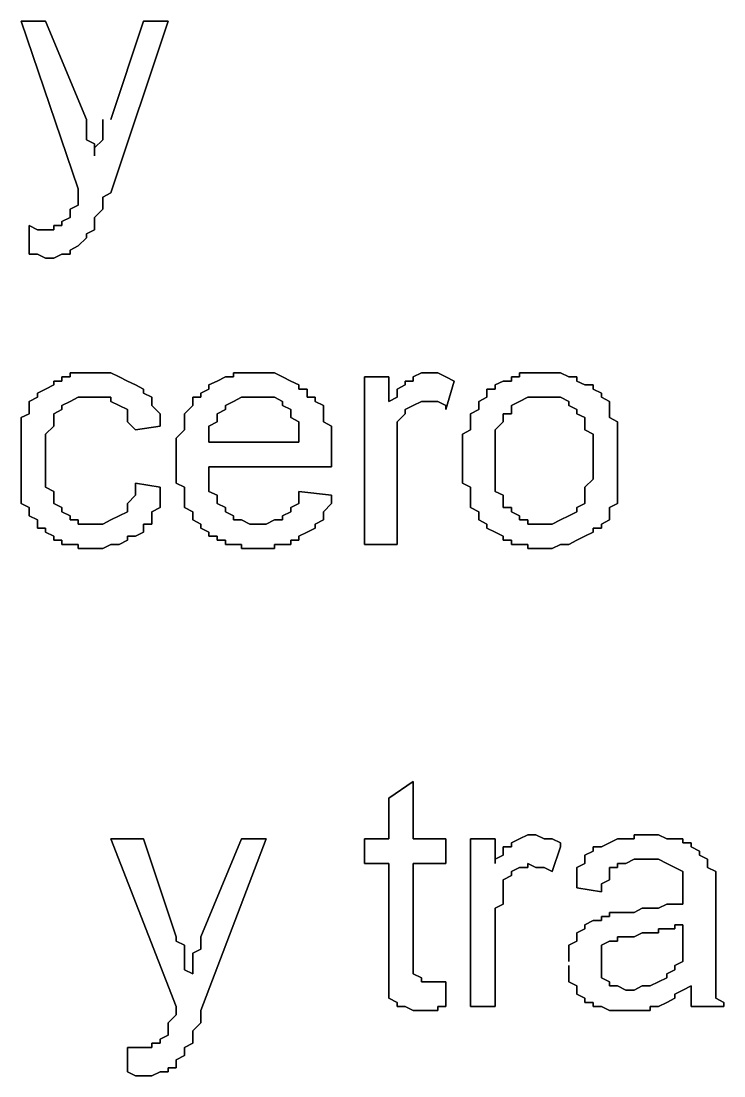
# Model space of a CAD drawing. Header units: metres. Extents: x 2.9 to 42.8, y 1.7 to 28.7.
# Drawn here: x 41.2997 to 41.6031, y 23.2322 to 23.6873 of the extents above; entities that cross this region are included whole.
import ezdxf

# ---------------------------------------------------------------- set-up
doc = ezdxf.new("R2010")
doc.units = ezdxf.units.M
doc.layers.add('GRIS', color=8, linetype='Continuous')

msp = doc.modelspace()

# ---------------------------------------------------------------- linework, layer by layer
at = {"layer": 'GRIS', "lineweight": -3}
for points in [[(41.3103, 23.6873), (41.2997, 23.6873), (41.3103, 23.6873)], [(41.2997, 23.6873), (41.3244, 23.6149), (41.2997, 23.6873)], [(41.3279, 23.6449), (41.3103, 23.6873), (41.3279, 23.6449)], [(41.3385, 23.6132), (41.3632, 23.6873), (41.3385, 23.6132)], [(41.3526, 23.6873), (41.3385, 23.6449), (41.3526, 23.6873)], [(41.3632, 23.6873), (41.3526, 23.6873), (41.3632, 23.6873)], [(41.3279, 23.6432), (41.3279, 23.6449), (41.3279, 23.6432)], [(41.3279, 23.6414), (41.3279, 23.6432), (41.3279, 23.6414)], [(41.335, 23.6449), (41.335, 23.6432), (41.335, 23.6449)], [(41.335, 23.6432), (41.335, 23.6396), (41.335, 23.6432)], [(41.3279, 23.6379), (41.3279, 23.6414), (41.3279, 23.6379)], [(41.3279, 23.6361), (41.3279, 23.6379), (41.3279, 23.6361)], [(41.335, 23.6396), (41.335, 23.6379), (41.335, 23.6396)], [(41.335, 23.6379), (41.335, 23.6361), (41.335, 23.6379)], [(41.3314, 23.6343), (41.3279, 23.6361), (41.3314, 23.6343)], [(41.335, 23.6361), (41.3314, 23.6326), (41.335, 23.6361)], [(41.3314, 23.6308), (41.3314, 23.6343), (41.3314, 23.6308)], [(41.3314, 23.6326), (41.3314, 23.6308), (41.3314, 23.6326)], [(41.3314, 23.6308), (41.3314, 23.6291), (41.3314, 23.6308)], [(41.3314, 23.6291), (41.3314, 23.6308), (41.3314, 23.6291)], [(41.3244, 23.6149), (41.3244, 23.6132), (41.3244, 23.6149)], [(41.3244, 23.6132), (41.3244, 23.6114), (41.3244, 23.6132)], [(41.3244, 23.6114), (41.3244, 23.6079), (41.3244, 23.6114)], [(41.335, 23.6114), (41.3385, 23.6132), (41.335, 23.6114)], [(41.335, 23.6079), (41.335, 23.6114), (41.335, 23.6079)], [(41.3244, 23.6079), (41.3209, 23.6061), (41.3244, 23.6079)], [(41.3209, 23.6061), (41.3209, 23.6044), (41.3209, 23.6061)], [(41.3314, 23.6026), (41.335, 23.6061), (41.3314, 23.6026)], [(41.335, 23.6061), (41.335, 23.6079), (41.335, 23.6061)], [(41.3209, 23.6026), (41.3173, 23.6008), (41.3209, 23.6026)], [(41.3209, 23.6044), (41.3209, 23.6026), (41.3209, 23.6044)], [(41.3314, 23.6008), (41.3314, 23.6026), (41.3314, 23.6008)], [(41.3068, 23.5973), (41.3032, 23.5991), (41.3068, 23.5973)], [(41.3032, 23.5991), (41.3032, 23.5867), (41.3032, 23.5991)], [(41.3103, 23.5973), (41.3068, 23.5973), (41.3103, 23.5973)], [(41.3138, 23.5973), (41.3103, 23.5973), (41.3138, 23.5973)], [(41.3173, 23.5991), (41.3138, 23.5991), (41.3173, 23.5991)], [(41.3138, 23.5991), (41.3138, 23.5973), (41.3138, 23.5991)], [(41.3173, 23.6008), (41.3173, 23.5991), (41.3173, 23.6008)], [(41.3279, 23.5955), (41.3314, 23.5973), (41.3279, 23.5955)], [(41.3314, 23.5991), (41.3314, 23.6008), (41.3314, 23.5991)], [(41.3314, 23.5973), (41.3314, 23.5991), (41.3314, 23.5973)], [(41.3244, 23.5903), (41.3279, 23.5938), (41.3244, 23.5903)], [(41.3279, 23.5938), (41.3279, 23.5955), (41.3279, 23.5938)], [(41.3209, 23.5885), (41.3244, 23.5903), (41.3209, 23.5885)], [(41.3209, 23.5867), (41.3209, 23.5885), (41.3209, 23.5867)], [(41.3032, 23.5867), (41.3068, 23.5867), (41.3032, 23.5867)], [(41.3068, 23.5867), (41.3103, 23.585), (41.3068, 23.5867)], [(41.3103, 23.585), (41.3138, 23.585), (41.3103, 23.585)], [(41.3138, 23.585), (41.3173, 23.5867), (41.3138, 23.585)], [(41.3173, 23.5867), (41.3209, 23.5867), (41.3173, 23.5867)], [(41.3209, 23.5338), (41.3173, 23.5338), (41.3209, 23.5338)], [(41.3173, 23.5338), (41.3173, 23.532), (41.3173, 23.5338)], [(41.3244, 23.5356), (41.3209, 23.5356), (41.3244, 23.5356)], [(41.3209, 23.5356), (41.3209, 23.5338), (41.3209, 23.5356)], [(41.3279, 23.5356), (41.3244, 23.5356), (41.3279, 23.5356)], [(41.3314, 23.5356), (41.3279, 23.5356), (41.3314, 23.5356)], [(41.335, 23.5356), (41.3314, 23.5356), (41.335, 23.5356)], [(41.3385, 23.5356), (41.335, 23.5356), (41.3385, 23.5356)], [(41.342, 23.5338), (41.3385, 23.5356), (41.342, 23.5338)], [(41.3456, 23.532), (41.342, 23.5338), (41.3456, 23.532)], [(41.3879, 23.5338), (41.3844, 23.532), (41.3879, 23.5338)], [(41.3914, 23.5338), (41.3879, 23.5338), (41.3914, 23.5338)], [(41.3949, 23.5356), (41.3914, 23.5356), (41.3949, 23.5356)], [(41.3914, 23.5356), (41.3914, 23.5338), (41.3914, 23.5356)], [(41.3985, 23.5356), (41.3949, 23.5356), (41.3985, 23.5356)], [(41.402, 23.5356), (41.3985, 23.5356), (41.402, 23.5356)], [(41.4055, 23.5356), (41.402, 23.5356), (41.4055, 23.5356)], [(41.4091, 23.5356), (41.4055, 23.5356), (41.4091, 23.5356)], [(41.4126, 23.5338), (41.4091, 23.5356), (41.4126, 23.5338)], [(41.4161, 23.532), (41.4126, 23.5338), (41.4161, 23.532)], [(41.4584, 23.5338), (41.4479, 23.5338), (41.4584, 23.5338)], [(41.4479, 23.5338), (41.4479, 23.4615), (41.4479, 23.5338)], [(41.4584, 23.5232), (41.4584, 23.5338), (41.4584, 23.5232)], [(41.4726, 23.5356), (41.469, 23.5338), (41.4726, 23.5356)], [(41.469, 23.5338), (41.469, 23.532), (41.469, 23.5338)], [(41.4761, 23.5356), (41.4726, 23.5356), (41.4761, 23.5356)], [(41.4796, 23.5356), (41.4761, 23.5356), (41.4796, 23.5356)], [(41.4831, 23.5338), (41.4796, 23.5356), (41.4831, 23.5338)], [(41.4867, 23.532), (41.4831, 23.5338), (41.4867, 23.532)], [(41.5149, 23.5338), (41.5114, 23.5338), (41.5149, 23.5338)], [(41.5114, 23.5338), (41.5114, 23.532), (41.5114, 23.5338)], [(41.5184, 23.5356), (41.5149, 23.5356), (41.5184, 23.5356)], [(41.5149, 23.5356), (41.5149, 23.5338), (41.5149, 23.5356)], [(41.5219, 23.5356), (41.5184, 23.5356), (41.5219, 23.5356)], [(41.5255, 23.5356), (41.5219, 23.5356), (41.5255, 23.5356)], [(41.529, 23.5356), (41.5255, 23.5356), (41.529, 23.5356)], [(41.5325, 23.5356), (41.529, 23.5356), (41.5325, 23.5356)], [(41.5361, 23.5338), (41.5325, 23.5356), (41.5361, 23.5338)], [(41.5396, 23.5338), (41.5361, 23.5338), (41.5396, 23.5338)], [(41.5396, 23.532), (41.5396, 23.5338), (41.5396, 23.532)], [(41.3138, 23.5303), (41.3103, 23.5285), (41.3138, 23.5303)], [(41.3173, 23.532), (41.3138, 23.532), (41.3173, 23.532)], [(41.3138, 23.532), (41.3138, 23.5303), (41.3138, 23.532)], [(41.3491, 23.5303), (41.3456, 23.532), (41.3491, 23.5303)], [(41.3526, 23.5285), (41.3491, 23.5303), (41.3526, 23.5285)], [(41.3844, 23.532), (41.3808, 23.5303), (41.3844, 23.532)], [(41.3808, 23.5303), (41.3808, 23.5285), (41.3808, 23.5303)], [(41.4196, 23.5303), (41.4161, 23.532), (41.4196, 23.5303)], [(41.4196, 23.5285), (41.4196, 23.5303), (41.4196, 23.5285)], [(41.4655, 23.5303), (41.462, 23.5285), (41.4655, 23.5303)], [(41.469, 23.532), (41.4655, 23.532), (41.469, 23.532)], [(41.4655, 23.532), (41.4655, 23.5303), (41.4655, 23.532)], [(41.4831, 23.5197), (41.4867, 23.532), (41.4831, 23.5197)], [(41.5078, 23.532), (41.5043, 23.5303), (41.5078, 23.532)], [(41.5043, 23.5303), (41.5043, 23.5285), (41.5043, 23.5303)], [(41.5114, 23.532), (41.5078, 23.532), (41.5114, 23.532)], [(41.5431, 23.5303), (41.5396, 23.532), (41.5431, 23.5303)], [(41.5466, 23.5303), (41.5431, 23.5303), (41.5466, 23.5303)], [(41.5466, 23.5285), (41.5466, 23.5303), (41.5466, 23.5285)], [(41.3068, 23.525), (41.3032, 23.5232), (41.3068, 23.525)], [(41.3103, 23.5285), (41.3068, 23.5268), (41.3103, 23.5285)], [(41.3068, 23.5268), (41.3068, 23.525), (41.3068, 23.5268)], [(41.3209, 23.5232), (41.3244, 23.525), (41.3209, 23.5232)], [(41.3244, 23.525), (41.3279, 23.525), (41.3244, 23.525)], [(41.3279, 23.525), (41.3314, 23.525), (41.3279, 23.525)], [(41.3314, 23.525), (41.335, 23.525), (41.3314, 23.525)], [(41.335, 23.525), (41.3385, 23.525), (41.335, 23.525)], [(41.3385, 23.525), (41.3385, 23.5232), (41.3385, 23.525)], [(41.3526, 23.5268), (41.3526, 23.5285), (41.3526, 23.5268)], [(41.3561, 23.525), (41.3526, 23.5268), (41.3561, 23.525)], [(41.3561, 23.5232), (41.3561, 23.525), (41.3561, 23.5232)], [(41.3773, 23.525), (41.3738, 23.525), (41.3773, 23.525)], [(41.3738, 23.525), (41.3738, 23.5232), (41.3738, 23.525)], [(41.3808, 23.5285), (41.3773, 23.5268), (41.3808, 23.5285)], [(41.3773, 23.5268), (41.3773, 23.525), (41.3773, 23.5268)], [(41.3914, 23.5232), (41.3949, 23.525), (41.3914, 23.5232)], [(41.3949, 23.525), (41.3985, 23.525), (41.3949, 23.525)], [(41.3985, 23.525), (41.402, 23.525), (41.3985, 23.525)], [(41.402, 23.525), (41.4055, 23.525), (41.402, 23.525)], [(41.4055, 23.525), (41.4091, 23.525), (41.4055, 23.525)], [(41.4091, 23.525), (41.4126, 23.5232), (41.4091, 23.525)], [(41.4232, 23.5285), (41.4196, 23.5285), (41.4232, 23.5285)], [(41.4232, 23.5268), (41.4232, 23.5285), (41.4232, 23.5268)], [(41.4232, 23.525), (41.4232, 23.5268), (41.4232, 23.525)], [(41.4267, 23.525), (41.4232, 23.525), (41.4267, 23.525)], [(41.4267, 23.5232), (41.4267, 23.525), (41.4267, 23.5232)], [(41.462, 23.525), (41.4584, 23.5232), (41.462, 23.525)], [(41.462, 23.5285), (41.462, 23.525), (41.462, 23.5285)], [(41.5008, 23.525), (41.4973, 23.5232), (41.5008, 23.525)], [(41.5043, 23.5285), (41.5008, 23.5285), (41.5043, 23.5285)], [(41.5008, 23.5285), (41.5008, 23.5268), (41.5008, 23.5285)], [(41.5008, 23.5268), (41.5008, 23.525), (41.5008, 23.5268)], [(41.5149, 23.5232), (41.5184, 23.525), (41.5149, 23.5232)], [(41.5184, 23.525), (41.5219, 23.525), (41.5184, 23.525)], [(41.5219, 23.525), (41.5255, 23.525), (41.5219, 23.525)], [(41.5255, 23.525), (41.529, 23.525), (41.5255, 23.525)], [(41.529, 23.525), (41.5325, 23.525), (41.529, 23.525)], [(41.5325, 23.525), (41.5361, 23.5232), (41.5325, 23.525)], [(41.5502, 23.5268), (41.5466, 23.5285), (41.5502, 23.5268)], [(41.5502, 23.525), (41.5502, 23.5268), (41.5502, 23.525)], [(41.5537, 23.5232), (41.5502, 23.525), (41.5537, 23.5232)], [(41.3032, 23.5232), (41.3032, 23.5197), (41.3032, 23.5232)], [(41.3032, 23.5197), (41.3032, 23.5179), (41.3032, 23.5197)], [(41.3138, 23.5179), (41.3173, 23.5197), (41.3138, 23.5179)], [(41.3173, 23.5215), (41.3209, 23.5232), (41.3173, 23.5215)], [(41.3173, 23.5197), (41.3173, 23.5215), (41.3173, 23.5197)], [(41.3385, 23.5232), (41.342, 23.5215), (41.3385, 23.5232)], [(41.342, 23.5215), (41.3456, 23.5197), (41.342, 23.5215)], [(41.3456, 23.5197), (41.3456, 23.5179), (41.3456, 23.5197)], [(41.3561, 23.5215), (41.3561, 23.5232), (41.3561, 23.5215)], [(41.3597, 23.5179), (41.3561, 23.5215), (41.3597, 23.5179)], [(41.3738, 23.5215), (41.3703, 23.5179), (41.3738, 23.5215)], [(41.3738, 23.5232), (41.3738, 23.5215), (41.3738, 23.5232)], [(41.3844, 23.5179), (41.3879, 23.5197), (41.3844, 23.5179)], [(41.3879, 23.5215), (41.3914, 23.5232), (41.3879, 23.5215)], [(41.3879, 23.5197), (41.3879, 23.5215), (41.3879, 23.5197)], [(41.4126, 23.5232), (41.4126, 23.5215), (41.4126, 23.5232)], [(41.4126, 23.5215), (41.4161, 23.5197), (41.4126, 23.5215)], [(41.4161, 23.5197), (41.4161, 23.5179), (41.4161, 23.5197)], [(41.4302, 23.5215), (41.4267, 23.5232), (41.4302, 23.5215)], [(41.4302, 23.5179), (41.4302, 23.5215), (41.4302, 23.5179)], [(41.4655, 23.5197), (41.469, 23.5215), (41.4655, 23.5197)], [(41.4655, 23.5179), (41.4655, 23.5197), (41.4655, 23.5179)], [(41.469, 23.5215), (41.4726, 23.5232), (41.469, 23.5215)], [(41.4726, 23.5232), (41.4761, 23.5232), (41.4726, 23.5232)], [(41.4761, 23.5232), (41.4796, 23.5232), (41.4761, 23.5232)], [(41.4796, 23.5232), (41.4831, 23.5215), (41.4796, 23.5232)], [(41.4831, 23.5215), (41.4831, 23.5197), (41.4831, 23.5215)], [(41.4973, 23.5197), (41.4937, 23.5179), (41.4973, 23.5197)], [(41.4973, 23.5232), (41.4973, 23.5215), (41.4973, 23.5232)], [(41.4973, 23.5215), (41.4973, 23.5197), (41.4973, 23.5215)], [(41.5114, 23.5215), (41.5149, 23.5232), (41.5114, 23.5215)], [(41.5114, 23.5197), (41.5114, 23.5215), (41.5114, 23.5197)], [(41.5114, 23.5179), (41.5114, 23.5197), (41.5114, 23.5179)], [(41.5361, 23.5232), (41.5361, 23.5215), (41.5361, 23.5232)], [(41.5361, 23.5215), (41.5396, 23.5197), (41.5361, 23.5215)], [(41.5396, 23.5197), (41.5396, 23.5179), (41.5396, 23.5197)], [(41.5537, 23.5215), (41.5537, 23.5232), (41.5537, 23.5215)], [(41.5537, 23.5197), (41.5537, 23.5215), (41.5537, 23.5197)], [(41.5537, 23.5162), (41.5537, 23.5197), (41.5537, 23.5162)], [(41.3032, 23.5179), (41.2997, 23.5162), (41.3032, 23.5179)], [(41.2997, 23.5162), (41.2997, 23.5144), (41.2997, 23.5162)], [(41.3138, 23.5162), (41.3138, 23.5179), (41.3138, 23.5162)], [(41.3138, 23.5144), (41.3138, 23.5162), (41.3138, 23.5144)], [(41.3456, 23.5179), (41.3456, 23.5162), (41.3456, 23.5179)], [(41.3456, 23.5162), (41.3456, 23.5144), (41.3456, 23.5162)], [(41.3597, 23.5162), (41.3597, 23.5179), (41.3597, 23.5162)], [(41.3597, 23.5144), (41.3597, 23.5162), (41.3597, 23.5144)], [(41.3703, 23.5179), (41.3703, 23.5162), (41.3703, 23.5179)], [(41.3703, 23.5162), (41.3703, 23.5144), (41.3703, 23.5162)], [(41.3844, 23.5162), (41.3844, 23.5179), (41.3844, 23.5162)], [(41.3844, 23.5144), (41.3844, 23.5162), (41.3844, 23.5144)], [(41.4161, 23.5179), (41.4161, 23.5162), (41.4161, 23.5179)], [(41.4161, 23.5162), (41.4196, 23.5144), (41.4161, 23.5162)], [(41.4302, 23.5162), (41.4302, 23.5179), (41.4302, 23.5162)], [(41.4302, 23.5144), (41.4302, 23.5162), (41.4302, 23.5144)], [(41.462, 23.5144), (41.4655, 23.5179), (41.462, 23.5144)], [(41.4937, 23.5179), (41.4937, 23.5162), (41.4937, 23.5179)], [(41.4937, 23.5162), (41.4937, 23.5126), (41.4937, 23.5162)], [(41.5078, 23.5162), (41.5078, 23.5179), (41.5078, 23.5162)], [(41.5078, 23.5179), (41.5114, 23.5179), (41.5078, 23.5179)], [(41.5078, 23.5144), (41.5078, 23.5162), (41.5078, 23.5144)], [(41.5396, 23.5179), (41.5431, 23.5162), (41.5396, 23.5179)], [(41.5431, 23.5162), (41.5431, 23.5144), (41.5431, 23.5162)], [(41.5572, 23.5144), (41.5537, 23.5162), (41.5572, 23.5144)], [(41.2997, 23.5144), (41.2997, 23.5126), (41.2997, 23.5144)], [(41.2997, 23.5126), (41.2997, 23.5109), (41.2997, 23.5126)], [(41.2997, 23.5109), (41.2997, 23.5073), (41.2997, 23.5109)], [(41.3103, 23.5091), (41.3138, 23.5126), (41.3103, 23.5091)], [(41.3138, 23.5126), (41.3138, 23.5144), (41.3138, 23.5126)], [(41.3456, 23.5144), (41.3491, 23.5109), (41.3456, 23.5144)], [(41.3491, 23.5109), (41.3597, 23.5126), (41.3491, 23.5109)], [(41.3597, 23.5126), (41.3597, 23.5144), (41.3597, 23.5126)], [(41.3703, 23.5109), (41.3667, 23.5073), (41.3703, 23.5109)], [(41.3703, 23.5144), (41.3703, 23.5126), (41.3703, 23.5144)], [(41.3703, 23.5126), (41.3703, 23.5109), (41.3703, 23.5126)], [(41.3808, 23.5126), (41.3844, 23.5144), (41.3808, 23.5126)], [(41.3808, 23.5109), (41.3808, 23.5126), (41.3808, 23.5109)], [(41.3808, 23.5073), (41.3808, 23.5109), (41.3808, 23.5073)], [(41.4196, 23.5144), (41.4196, 23.5126), (41.4196, 23.5144)], [(41.4196, 23.5126), (41.4196, 23.5109), (41.4196, 23.5126)], [(41.4196, 23.5109), (41.4196, 23.5073), (41.4196, 23.5109)], [(41.4337, 23.5126), (41.4302, 23.5144), (41.4337, 23.5126)], [(41.4337, 23.5109), (41.4337, 23.5126), (41.4337, 23.5109)], [(41.4337, 23.5073), (41.4337, 23.5109), (41.4337, 23.5073)], [(41.462, 23.5109), (41.462, 23.5144), (41.462, 23.5109)], [(41.462, 23.5091), (41.462, 23.5109), (41.462, 23.5091)], [(41.4937, 23.5109), (41.4902, 23.5091), (41.4937, 23.5109)], [(41.4937, 23.5126), (41.4937, 23.5109), (41.4937, 23.5126)], [(41.5043, 23.5109), (41.5078, 23.5144), (41.5043, 23.5109)], [(41.5043, 23.5091), (41.5043, 23.5109), (41.5043, 23.5091)], [(41.5431, 23.5144), (41.5431, 23.5126), (41.5431, 23.5144)], [(41.5431, 23.5126), (41.5431, 23.5109), (41.5431, 23.5126)], [(41.5431, 23.5109), (41.5466, 23.5091), (41.5431, 23.5109)], [(41.5572, 23.5126), (41.5572, 23.5144), (41.5572, 23.5126)], [(41.5572, 23.5109), (41.5572, 23.5126), (41.5572, 23.5109)], [(41.5572, 23.5073), (41.5572, 23.5109), (41.5572, 23.5073)], [(41.2997, 23.5073), (41.2997, 23.5056), (41.2997, 23.5073)], [(41.3103, 23.5073), (41.3103, 23.5091), (41.3103, 23.5073)], [(41.3103, 23.5056), (41.3103, 23.5073), (41.3103, 23.5056)], [(41.3667, 23.5073), (41.3667, 23.5056), (41.3667, 23.5073)], [(41.3808, 23.5056), (41.3808, 23.5073), (41.3808, 23.5056)], [(41.4196, 23.5073), (41.4196, 23.5056), (41.4196, 23.5073)], [(41.4337, 23.5056), (41.4337, 23.5073), (41.4337, 23.5056)], [(41.462, 23.5073), (41.462, 23.5091), (41.462, 23.5073)], [(41.462, 23.5038), (41.462, 23.5073), (41.462, 23.5038)], [(41.4902, 23.5091), (41.4902, 23.5056), (41.4902, 23.5091)], [(41.5043, 23.5073), (41.5043, 23.5091), (41.5043, 23.5073)], [(41.5043, 23.5038), (41.5043, 23.5073), (41.5043, 23.5038)], [(41.5466, 23.5091), (41.5466, 23.5056), (41.5466, 23.5091)], [(41.5572, 23.5056), (41.5572, 23.5073), (41.5572, 23.5056)], [(41.2997, 23.5056), (41.2997, 23.5021), (41.2997, 23.5056)], [(41.2997, 23.5021), (41.2997, 23.5003), (41.2997, 23.5021)], [(41.3103, 23.5021), (41.3103, 23.5056), (41.3103, 23.5021)], [(41.3103, 23.4985), (41.3103, 23.5021), (41.3103, 23.4985)], [(41.3667, 23.5056), (41.3667, 23.5021), (41.3667, 23.5056)], [(41.3667, 23.5021), (41.3667, 23.5003), (41.3667, 23.5021)], [(41.4196, 23.5056), (41.3808, 23.5056), (41.4196, 23.5056)], [(41.4337, 23.5021), (41.4337, 23.5056), (41.4337, 23.5021)], [(41.4337, 23.5003), (41.4337, 23.5021), (41.4337, 23.5003)], [(41.462, 23.5021), (41.462, 23.5038), (41.462, 23.5021)], [(41.462, 23.5003), (41.462, 23.5021), (41.462, 23.5003)], [(41.4902, 23.5056), (41.4902, 23.5038), (41.4902, 23.5056)], [(41.4902, 23.5038), (41.4902, 23.5003), (41.4902, 23.5038)], [(41.5043, 23.5021), (41.5043, 23.5038), (41.5043, 23.5021)], [(41.5043, 23.4985), (41.5043, 23.5021), (41.5043, 23.4985)], [(41.5466, 23.5056), (41.5466, 23.5038), (41.5466, 23.5056)], [(41.5466, 23.5038), (41.5466, 23.5003), (41.5466, 23.5038)], [(41.5572, 23.5021), (41.5572, 23.5056), (41.5572, 23.5021)], [(41.5572, 23.5003), (41.5572, 23.5021), (41.5572, 23.5003)], [(41.2997, 23.5003), (41.2997, 23.4968), (41.2997, 23.5003)], [(41.3103, 23.495), (41.3103, 23.4985), (41.3103, 23.495)], [(41.3667, 23.5003), (41.3667, 23.4968), (41.3667, 23.5003)], [(41.4337, 23.4985), (41.4337, 23.5003), (41.4337, 23.4985)], [(41.4337, 23.495), (41.4337, 23.4985), (41.4337, 23.495)], [(41.462, 23.4615), (41.462, 23.5003), (41.462, 23.4615)], [(41.4902, 23.5003), (41.4902, 23.4985), (41.4902, 23.5003)], [(41.4902, 23.4985), (41.4902, 23.495), (41.4902, 23.4985)], [(41.5043, 23.495), (41.5043, 23.4985), (41.5043, 23.495)], [(41.5466, 23.5003), (41.5466, 23.4985), (41.5466, 23.5003)], [(41.5466, 23.4985), (41.5466, 23.4968), (41.5466, 23.4985)], [(41.5572, 23.4985), (41.5572, 23.5003), (41.5572, 23.4985)], [(41.5572, 23.4968), (41.5572, 23.4985), (41.5572, 23.4968)], [(41.2997, 23.4968), (41.2997, 23.495), (41.2997, 23.4968)], [(41.2997, 23.495), (41.2997, 23.4932), (41.2997, 23.495)], [(41.2997, 23.4932), (41.2997, 23.4897), (41.2997, 23.4932)], [(41.3103, 23.4915), (41.3103, 23.495), (41.3103, 23.4915)], [(41.3667, 23.4968), (41.3667, 23.495), (41.3667, 23.4968)], [(41.3667, 23.495), (41.3667, 23.4932), (41.3667, 23.495)], [(41.3667, 23.4932), (41.3667, 23.4897), (41.3667, 23.4932)], [(41.3808, 23.4915), (41.3808, 23.495), (41.3808, 23.4915)], [(41.3808, 23.495), (41.4337, 23.495), (41.3808, 23.495)], [(41.4902, 23.495), (41.4902, 23.4932), (41.4902, 23.495)], [(41.4902, 23.4932), (41.4902, 23.4897), (41.4902, 23.4932)], [(41.5043, 23.4915), (41.5043, 23.495), (41.5043, 23.4915)], [(41.5466, 23.4968), (41.5466, 23.4932), (41.5466, 23.4968)], [(41.5466, 23.4932), (41.5466, 23.4915), (41.5466, 23.4932)], [(41.5572, 23.4932), (41.5572, 23.4968), (41.5572, 23.4932)], [(41.5572, 23.4915), (41.5572, 23.4932), (41.5572, 23.4915)], [(41.2997, 23.4897), (41.2997, 23.4879), (41.2997, 23.4897)], [(41.2997, 23.4879), (41.2997, 23.4862), (41.2997, 23.4879)], [(41.3103, 23.4897), (41.3103, 23.4915), (41.3103, 23.4897)], [(41.3103, 23.4862), (41.3103, 23.4897), (41.3103, 23.4862)], [(41.3491, 23.4879), (41.3491, 23.4844), (41.3491, 23.4879)], [(41.3597, 23.4862), (41.3491, 23.4879), (41.3597, 23.4862)], [(41.3667, 23.4897), (41.3667, 23.4879), (41.3667, 23.4897)], [(41.3667, 23.4879), (41.3703, 23.4862), (41.3667, 23.4879)], [(41.3808, 23.4897), (41.3808, 23.4915), (41.3808, 23.4897)], [(41.3808, 23.4862), (41.3808, 23.4897), (41.3808, 23.4862)], [(41.4902, 23.4897), (41.4902, 23.4879), (41.4902, 23.4897)], [(41.4902, 23.4879), (41.4937, 23.4862), (41.4902, 23.4879)], [(41.5043, 23.4897), (41.5043, 23.4915), (41.5043, 23.4897)], [(41.5043, 23.4879), (41.5043, 23.4897), (41.5043, 23.4879)], [(41.5043, 23.4844), (41.5043, 23.4879), (41.5043, 23.4844)], [(41.5466, 23.4897), (41.5431, 23.4862), (41.5466, 23.4897)], [(41.5466, 23.4915), (41.5466, 23.4897), (41.5466, 23.4915)], [(41.5572, 23.4879), (41.5572, 23.4915), (41.5572, 23.4879)], [(41.5572, 23.4862), (41.5572, 23.4879), (41.5572, 23.4862)], [(41.2997, 23.4862), (41.2997, 23.4827), (41.2997, 23.4862)], [(41.3138, 23.4844), (41.3103, 23.4862), (41.3138, 23.4844)], [(41.3138, 23.4827), (41.3138, 23.4844), (41.3138, 23.4827)], [(41.3491, 23.4844), (41.3491, 23.4827), (41.3491, 23.4844)], [(41.3597, 23.4844), (41.3597, 23.4862), (41.3597, 23.4844)], [(41.3597, 23.4809), (41.3597, 23.4844), (41.3597, 23.4809)], [(41.3703, 23.4862), (41.3703, 23.4827), (41.3703, 23.4862)], [(41.3808, 23.4844), (41.3808, 23.4862), (41.3808, 23.4844)], [(41.3844, 23.4827), (41.3808, 23.4844), (41.3844, 23.4827)], [(41.4196, 23.4844), (41.4196, 23.4827), (41.4196, 23.4844)], [(41.4337, 23.4827), (41.4196, 23.4844), (41.4337, 23.4827)], [(41.4937, 23.4862), (41.4937, 23.4827), (41.4937, 23.4862)], [(41.5078, 23.4827), (41.5043, 23.4844), (41.5078, 23.4827)], [(41.5431, 23.4862), (41.5431, 23.4844), (41.5431, 23.4862)], [(41.5431, 23.4844), (41.5431, 23.4827), (41.5431, 23.4844)], [(41.5572, 23.4827), (41.5572, 23.4862), (41.5572, 23.4827)], [(41.2997, 23.4827), (41.2997, 23.4809), (41.2997, 23.4827)], [(41.2997, 23.4809), (41.2997, 23.4791), (41.2997, 23.4809)], [(41.2997, 23.4791), (41.3032, 23.4774), (41.2997, 23.4791)], [(41.3138, 23.4809), (41.3138, 23.4827), (41.3138, 23.4809)], [(41.3138, 23.4791), (41.3138, 23.4809), (41.3138, 23.4791)], [(41.3173, 23.4774), (41.3138, 23.4791), (41.3173, 23.4774)], [(41.3491, 23.4827), (41.3456, 23.4791), (41.3491, 23.4827)], [(41.3456, 23.4791), (41.3456, 23.4774), (41.3456, 23.4791)], [(41.3597, 23.4791), (41.3597, 23.4809), (41.3597, 23.4791)], [(41.3597, 23.4774), (41.3597, 23.4791), (41.3597, 23.4774)], [(41.3703, 23.4827), (41.3703, 23.4809), (41.3703, 23.4827)], [(41.3703, 23.4809), (41.3703, 23.4791), (41.3703, 23.4809)], [(41.3703, 23.4791), (41.3703, 23.4774), (41.3703, 23.4791)], [(41.3844, 23.4809), (41.3844, 23.4827), (41.3844, 23.4809)], [(41.3844, 23.4791), (41.3844, 23.4809), (41.3844, 23.4791)], [(41.3879, 23.4774), (41.3844, 23.4791), (41.3879, 23.4774)], [(41.4196, 23.4791), (41.4161, 23.4774), (41.4196, 23.4791)], [(41.4196, 23.4827), (41.4196, 23.4809), (41.4196, 23.4827)], [(41.4196, 23.4809), (41.4196, 23.4791), (41.4196, 23.4809)], [(41.4302, 23.4756), (41.4337, 23.4791), (41.4302, 23.4756)], [(41.4337, 23.4809), (41.4337, 23.4827), (41.4337, 23.4809)], [(41.4337, 23.4791), (41.4337, 23.4809), (41.4337, 23.4791)], [(41.4937, 23.4827), (41.4937, 23.4809), (41.4937, 23.4827)], [(41.4937, 23.4809), (41.4937, 23.4791), (41.4937, 23.4809)], [(41.4937, 23.4791), (41.4937, 23.4774), (41.4937, 23.4791)], [(41.5078, 23.4809), (41.5078, 23.4827), (41.5078, 23.4809)], [(41.5078, 23.4791), (41.5078, 23.4809), (41.5078, 23.4791)], [(41.5078, 23.4774), (41.5078, 23.4791), (41.5078, 23.4774)], [(41.5431, 23.4791), (41.5396, 23.4774), (41.5431, 23.4791)], [(41.5431, 23.4827), (41.5431, 23.4809), (41.5431, 23.4827)], [(41.5431, 23.4809), (41.5431, 23.4791), (41.5431, 23.4809)], [(41.5537, 23.4774), (41.5572, 23.4791), (41.5537, 23.4774)], [(41.5572, 23.4809), (41.5572, 23.4827), (41.5572, 23.4809)], [(41.5572, 23.4791), (41.5572, 23.4809), (41.5572, 23.4791)], [(41.3032, 23.4774), (41.3032, 23.4756), (41.3032, 23.4774)], [(41.3032, 23.4756), (41.3032, 23.4738), (41.3032, 23.4756)], [(41.3173, 23.4756), (41.3173, 23.4774), (41.3173, 23.4756)], [(41.3209, 23.4738), (41.3173, 23.4756), (41.3209, 23.4738)], [(41.3456, 23.4756), (41.342, 23.4738), (41.3456, 23.4756)], [(41.3456, 23.4774), (41.3456, 23.4756), (41.3456, 23.4774)], [(41.3561, 23.4756), (41.3597, 23.4774), (41.3561, 23.4756)], [(41.3561, 23.4738), (41.3561, 23.4756), (41.3561, 23.4738)], [(41.3703, 23.4774), (41.3738, 23.4756), (41.3703, 23.4774)], [(41.3738, 23.4756), (41.3738, 23.4738), (41.3738, 23.4756)], [(41.3879, 23.4756), (41.3879, 23.4774), (41.3879, 23.4756)], [(41.3914, 23.4738), (41.3879, 23.4756), (41.3914, 23.4738)], [(41.4161, 23.4756), (41.4126, 23.4738), (41.4161, 23.4756)], [(41.4161, 23.4774), (41.4161, 23.4756), (41.4161, 23.4774)], [(41.4302, 23.4738), (41.4302, 23.4756), (41.4302, 23.4738)], [(41.4937, 23.4774), (41.4973, 23.4756), (41.4937, 23.4774)], [(41.4973, 23.4756), (41.4973, 23.4738), (41.4973, 23.4756)], [(41.5114, 23.4774), (41.5078, 23.4774), (41.5114, 23.4774)], [(41.5114, 23.4756), (41.5114, 23.4774), (41.5114, 23.4756)], [(41.5149, 23.4738), (41.5114, 23.4756), (41.5149, 23.4738)], [(41.5396, 23.4756), (41.5361, 23.4738), (41.5396, 23.4756)], [(41.5396, 23.4774), (41.5396, 23.4756), (41.5396, 23.4774)], [(41.5537, 23.4756), (41.5537, 23.4774), (41.5537, 23.4756)], [(41.5537, 23.4721), (41.5537, 23.4756), (41.5537, 23.4721)], [(41.3032, 23.4738), (41.3068, 23.4721), (41.3032, 23.4738)], [(41.3068, 23.4721), (41.3068, 23.4703), (41.3068, 23.4721)], [(41.3068, 23.4703), (41.3068, 23.4685), (41.3068, 23.4703)], [(41.3209, 23.4721), (41.3209, 23.4738), (41.3209, 23.4721)], [(41.3244, 23.4721), (41.3209, 23.4721), (41.3244, 23.4721)], [(41.3244, 23.4703), (41.3244, 23.4721), (41.3244, 23.4703)], [(41.3279, 23.4703), (41.3244, 23.4703), (41.3279, 23.4703)], [(41.3314, 23.4703), (41.3279, 23.4703), (41.3314, 23.4703)], [(41.335, 23.4703), (41.3314, 23.4703), (41.335, 23.4703)], [(41.3385, 23.4721), (41.335, 23.4703), (41.3385, 23.4721)], [(41.342, 23.4738), (41.3385, 23.4721), (41.342, 23.4738)], [(41.3526, 23.4685), (41.3526, 23.4703), (41.3526, 23.4685)], [(41.3526, 23.4703), (41.3561, 23.4703), (41.3526, 23.4703)], [(41.3561, 23.4703), (41.3561, 23.4738), (41.3561, 23.4703)], [(41.3738, 23.4738), (41.3738, 23.4721), (41.3738, 23.4738)], [(41.3738, 23.4721), (41.3773, 23.4703), (41.3738, 23.4721)], [(41.3773, 23.4703), (41.3773, 23.4685), (41.3773, 23.4703)], [(41.3914, 23.4721), (41.3914, 23.4738), (41.3914, 23.4721)], [(41.3949, 23.4721), (41.3914, 23.4721), (41.3949, 23.4721)], [(41.3985, 23.4703), (41.3949, 23.4721), (41.3985, 23.4703)], [(41.402, 23.4703), (41.3985, 23.4703), (41.402, 23.4703)], [(41.4055, 23.4703), (41.402, 23.4703), (41.4055, 23.4703)], [(41.4091, 23.4721), (41.4055, 23.4703), (41.4091, 23.4721)], [(41.4126, 23.4721), (41.4091, 23.4721), (41.4126, 23.4721)], [(41.4126, 23.4738), (41.4126, 23.4721), (41.4126, 23.4738)], [(41.4267, 23.4703), (41.4302, 23.4721), (41.4267, 23.4703)], [(41.4267, 23.4685), (41.4267, 23.4703), (41.4267, 23.4685)], [(41.4302, 23.4721), (41.4302, 23.4738), (41.4302, 23.4721)], [(41.4973, 23.4738), (41.4973, 23.4721), (41.4973, 23.4738)], [(41.4973, 23.4721), (41.5008, 23.4703), (41.4973, 23.4721)], [(41.5008, 23.4703), (41.5008, 23.4685), (41.5008, 23.4703)], [(41.5149, 23.4721), (41.5149, 23.4738), (41.5149, 23.4721)], [(41.5184, 23.4721), (41.5149, 23.4721), (41.5184, 23.4721)], [(41.5184, 23.4703), (41.5184, 23.4721), (41.5184, 23.4703)], [(41.5219, 23.4703), (41.5184, 23.4703), (41.5219, 23.4703)], [(41.5255, 23.4703), (41.5219, 23.4703), (41.5255, 23.4703)], [(41.529, 23.4703), (41.5255, 23.4703), (41.529, 23.4703)], [(41.5325, 23.4721), (41.529, 23.4703), (41.5325, 23.4721)], [(41.5361, 23.4738), (41.5325, 23.4721), (41.5361, 23.4738)], [(41.5502, 23.4703), (41.5537, 23.4721), (41.5502, 23.4703)], [(41.5502, 23.4685), (41.5502, 23.4703), (41.5502, 23.4685)], [(41.3068, 23.4685), (41.3103, 23.4685), (41.3068, 23.4685)], [(41.3103, 23.4685), (41.3103, 23.4668), (41.3103, 23.4685)], [(41.3103, 23.4668), (41.3138, 23.465), (41.3103, 23.4668)], [(41.3138, 23.465), (41.3138, 23.4633), (41.3138, 23.465)], [(41.3456, 23.4633), (41.3456, 23.465), (41.3456, 23.4633)], [(41.3456, 23.465), (41.3491, 23.465), (41.3456, 23.465)], [(41.3491, 23.465), (41.3526, 23.4668), (41.3491, 23.465)], [(41.3526, 23.4668), (41.3526, 23.4685), (41.3526, 23.4668)], [(41.3773, 23.4685), (41.3808, 23.4668), (41.3773, 23.4685)], [(41.3808, 23.4668), (41.3808, 23.465), (41.3808, 23.4668)], [(41.3808, 23.465), (41.3844, 23.465), (41.3808, 23.465)], [(41.3844, 23.465), (41.3844, 23.4633), (41.3844, 23.465)], [(41.4196, 23.465), (41.4232, 23.4668), (41.4196, 23.465)], [(41.4196, 23.4633), (41.4196, 23.465), (41.4196, 23.4633)], [(41.4232, 23.4668), (41.4267, 23.4685), (41.4232, 23.4668)], [(41.5008, 23.4685), (41.5043, 23.4668), (41.5008, 23.4685)], [(41.5043, 23.4668), (41.5078, 23.465), (41.5043, 23.4668)], [(41.5078, 23.465), (41.5078, 23.4633), (41.5078, 23.465)], [(41.5396, 23.4633), (41.5431, 23.465), (41.5396, 23.4633)], [(41.5431, 23.465), (41.5466, 23.4668), (41.5431, 23.465)], [(41.5466, 23.4668), (41.5466, 23.4685), (41.5466, 23.4668)], [(41.5466, 23.4685), (41.5502, 23.4685), (41.5466, 23.4685)], [(41.3138, 23.4633), (41.3173, 23.4633), (41.3138, 23.4633)], [(41.3173, 23.4633), (41.3173, 23.4615), (41.3173, 23.4633)], [(41.3173, 23.4615), (41.3209, 23.4615), (41.3173, 23.4615)], [(41.3209, 23.4615), (41.3244, 23.4615), (41.3209, 23.4615)], [(41.3244, 23.4615), (41.3244, 23.4597), (41.3244, 23.4615)], [(41.335, 23.4597), (41.3385, 23.4615), (41.335, 23.4597)], [(41.3385, 23.4615), (41.342, 23.4615), (41.3385, 23.4615)], [(41.342, 23.4615), (41.3456, 23.4633), (41.342, 23.4615)], [(41.3844, 23.4633), (41.3879, 23.4633), (41.3844, 23.4633)], [(41.3879, 23.4633), (41.3879, 23.4615), (41.3879, 23.4633)], [(41.3879, 23.4615), (41.3914, 23.4615), (41.3879, 23.4615)], [(41.3914, 23.4615), (41.3949, 23.4615), (41.3914, 23.4615)], [(41.3949, 23.4615), (41.3949, 23.4597), (41.3949, 23.4615)], [(41.4091, 23.4597), (41.4091, 23.4615), (41.4091, 23.4597)], [(41.4091, 23.4615), (41.4126, 23.4615), (41.4091, 23.4615)], [(41.4126, 23.4615), (41.4161, 23.4615), (41.4126, 23.4615)], [(41.4161, 23.4615), (41.4161, 23.4633), (41.4161, 23.4615)], [(41.4161, 23.4633), (41.4196, 23.4633), (41.4161, 23.4633)], [(41.4479, 23.4615), (41.462, 23.4615), (41.4479, 23.4615)], [(41.5078, 23.4633), (41.5114, 23.4633), (41.5078, 23.4633)], [(41.5114, 23.4633), (41.5114, 23.4615), (41.5114, 23.4633)], [(41.5114, 23.4615), (41.5149, 23.4615), (41.5114, 23.4615)], [(41.5149, 23.4615), (41.5184, 23.4615), (41.5149, 23.4615)], [(41.5184, 23.4615), (41.5184, 23.4597), (41.5184, 23.4615)], [(41.529, 23.4597), (41.5325, 23.4615), (41.529, 23.4597)], [(41.5325, 23.4615), (41.5361, 23.4615), (41.5325, 23.4615)], [(41.5361, 23.4615), (41.5396, 23.4633), (41.5361, 23.4615)], [(41.3244, 23.4597), (41.3279, 23.4597), (41.3244, 23.4597)], [(41.3279, 23.4597), (41.3314, 23.4597), (41.3279, 23.4597)], [(41.3314, 23.4597), (41.335, 23.4597), (41.3314, 23.4597)], [(41.3949, 23.4597), (41.3985, 23.4597), (41.3949, 23.4597)], [(41.3985, 23.4597), (41.402, 23.4597), (41.3985, 23.4597)], [(41.402, 23.4597), (41.4055, 23.4597), (41.402, 23.4597)], [(41.4055, 23.4597), (41.4091, 23.4597), (41.4055, 23.4597)], [(41.5184, 23.4597), (41.5219, 23.4597), (41.5184, 23.4597)], [(41.5219, 23.4597), (41.5255, 23.4597), (41.5219, 23.4597)], [(41.5255, 23.4597), (41.529, 23.4597), (41.5255, 23.4597)], [(41.469, 23.3592), (41.4584, 23.3521), (41.469, 23.3592)], [(41.469, 23.3345), (41.469, 23.3592), (41.469, 23.3345)], [(41.4584, 23.3521), (41.4584, 23.3345), (41.4584, 23.3521)], [(41.3526, 23.3345), (41.3385, 23.3345), (41.3526, 23.3345)], [(41.3385, 23.3345), (41.3667, 23.2622), (41.3385, 23.3345)], [(41.3667, 23.2922), (41.3526, 23.3345), (41.3667, 23.2922)], [(41.3773, 23.2604), (41.4055, 23.3345), (41.3773, 23.2604)], [(41.3949, 23.3345), (41.3773, 23.2922), (41.3949, 23.3345)], [(41.4055, 23.3345), (41.3949, 23.3345), (41.4055, 23.3345)], [(41.4584, 23.3345), (41.4479, 23.3345), (41.4584, 23.3345)], [(41.4479, 23.3345), (41.4479, 23.3239), (41.4479, 23.3345)], [(41.4831, 23.3345), (41.469, 23.3345), (41.4831, 23.3345)], [(41.4831, 23.3239), (41.4831, 23.3345), (41.4831, 23.3239)], [(41.5043, 23.3345), (41.4937, 23.3345), (41.5043, 23.3345)], [(41.4937, 23.3345), (41.4937, 23.2622), (41.4937, 23.3345)], [(41.5043, 23.3239), (41.5043, 23.3345), (41.5043, 23.3239)], [(41.5149, 23.3345), (41.5114, 23.3327), (41.5149, 23.3345)], [(41.5184, 23.3362), (41.5149, 23.3345), (41.5184, 23.3362)], [(41.5219, 23.3362), (41.5184, 23.3362), (41.5219, 23.3362)], [(41.5255, 23.3345), (41.5219, 23.3362), (41.5255, 23.3345)], [(41.529, 23.3345), (41.5255, 23.3345), (41.529, 23.3345)], [(41.5325, 23.3327), (41.529, 23.3345), (41.5325, 23.3327)], [(41.5572, 23.3345), (41.5537, 23.3327), (41.5572, 23.3345)], [(41.5607, 23.3345), (41.5572, 23.3345), (41.5607, 23.3345)], [(41.5643, 23.3345), (41.5607, 23.3345), (41.5643, 23.3345)], [(41.5678, 23.3362), (41.5643, 23.3362), (41.5678, 23.3362)], [(41.5643, 23.3362), (41.5643, 23.3345), (41.5643, 23.3362)], [(41.5713, 23.3362), (41.5678, 23.3362), (41.5713, 23.3362)], [(41.5749, 23.3362), (41.5713, 23.3362), (41.5749, 23.3362)], [(41.5784, 23.3345), (41.5749, 23.3362), (41.5784, 23.3345)], [(41.5819, 23.3345), (41.5784, 23.3345), (41.5819, 23.3345)], [(41.5854, 23.3345), (41.5819, 23.3345), (41.5854, 23.3345)], [(41.5854, 23.3327), (41.5854, 23.3345), (41.5854, 23.3327)], [(41.5114, 23.331), (41.5078, 23.331), (41.5114, 23.331)], [(41.5078, 23.331), (41.5078, 23.3274), (41.5078, 23.331)], [(41.5114, 23.3327), (41.5114, 23.331), (41.5114, 23.3327)], [(41.529, 23.3204), (41.5325, 23.331), (41.529, 23.3204)], [(41.5325, 23.331), (41.5325, 23.3327), (41.5325, 23.331)], [(41.5466, 23.3292), (41.5431, 23.3274), (41.5466, 23.3292)], [(41.5502, 23.331), (41.5466, 23.331), (41.5502, 23.331)], [(41.5466, 23.331), (41.5466, 23.3292), (41.5466, 23.331)], [(41.5537, 23.3327), (41.5502, 23.331), (41.5537, 23.3327)], [(41.589, 23.3327), (41.5854, 23.3327), (41.589, 23.3327)], [(41.589, 23.331), (41.589, 23.3327), (41.589, 23.331)], [(41.5925, 23.3292), (41.589, 23.331), (41.5925, 23.3292)], [(41.5925, 23.3274), (41.5925, 23.3292), (41.5925, 23.3274)], [(41.4479, 23.3239), (41.4584, 23.3239), (41.4479, 23.3239)], [(41.4584, 23.3239), (41.4584, 23.2833), (41.4584, 23.3239)], [(41.469, 23.2816), (41.469, 23.3239), (41.469, 23.2816)], [(41.469, 23.3239), (41.4831, 23.3239), (41.469, 23.3239)], [(41.5078, 23.3274), (41.5043, 23.3257), (41.5078, 23.3274)], [(41.5043, 23.3257), (41.5043, 23.3239), (41.5043, 23.3257)], [(41.5184, 23.3221), (41.5184, 23.3239), (41.5184, 23.3221)], [(41.5184, 23.3239), (41.5219, 23.3221), (41.5184, 23.3239)], [(41.5431, 23.3239), (41.5396, 23.3221), (41.5431, 23.3239)], [(41.5431, 23.3274), (41.5431, 23.3257), (41.5431, 23.3274)], [(41.5431, 23.3257), (41.5431, 23.3239), (41.5431, 23.3257)], [(41.5572, 23.3221), (41.5572, 23.3239), (41.5572, 23.3221)], [(41.5572, 23.3239), (41.5607, 23.3239), (41.5572, 23.3239)], [(41.5607, 23.3239), (41.5643, 23.3257), (41.5607, 23.3239)], [(41.5643, 23.3257), (41.5678, 23.3257), (41.5643, 23.3257)], [(41.5678, 23.3257), (41.5713, 23.3257), (41.5678, 23.3257)], [(41.5713, 23.3257), (41.5749, 23.3257), (41.5713, 23.3257)], [(41.5749, 23.3257), (41.5784, 23.3239), (41.5749, 23.3257)], [(41.5784, 23.3239), (41.5819, 23.3221), (41.5784, 23.3239)], [(41.596, 23.3257), (41.5925, 23.3274), (41.596, 23.3257)], [(41.596, 23.3239), (41.596, 23.3257), (41.596, 23.3239)], [(41.596, 23.3221), (41.596, 23.3239), (41.596, 23.3221)], [(41.5114, 23.3204), (41.5149, 23.3221), (41.5114, 23.3204)], [(41.5114, 23.3186), (41.5114, 23.3204), (41.5114, 23.3186)], [(41.5149, 23.3221), (41.5184, 23.3221), (41.5149, 23.3221)], [(41.5219, 23.3221), (41.5255, 23.3221), (41.5219, 23.3221)], [(41.5255, 23.3221), (41.529, 23.3204), (41.5255, 23.3221)], [(41.5396, 23.3221), (41.5396, 23.3204), (41.5396, 23.3221)], [(41.5396, 23.3204), (41.5396, 23.3186), (41.5396, 23.3204)], [(41.5537, 23.3204), (41.5537, 23.3221), (41.5537, 23.3204)], [(41.5537, 23.3221), (41.5572, 23.3221), (41.5537, 23.3221)], [(41.5537, 23.3168), (41.5537, 23.3204), (41.5537, 23.3168)], [(41.5819, 23.3221), (41.5854, 23.3204), (41.5819, 23.3221)], [(41.5854, 23.3204), (41.5854, 23.3186), (41.5854, 23.3204)], [(41.5996, 23.3204), (41.596, 23.3221), (41.5996, 23.3204)], [(41.5996, 23.3186), (41.5996, 23.3204), (41.5996, 23.3186)], [(41.5078, 23.3168), (41.5114, 23.3186), (41.5078, 23.3168)], [(41.5078, 23.3151), (41.5078, 23.3168), (41.5078, 23.3151)], [(41.5078, 23.3133), (41.5078, 23.3151), (41.5078, 23.3133)], [(41.5396, 23.3186), (41.5396, 23.3168), (41.5396, 23.3186)], [(41.5396, 23.3168), (41.5396, 23.3133), (41.5396, 23.3168)], [(41.5502, 23.3151), (41.5537, 23.3168), (41.5502, 23.3151)], [(41.5502, 23.3133), (41.5502, 23.3151), (41.5502, 23.3133)], [(41.5854, 23.3186), (41.5854, 23.3168), (41.5854, 23.3186)], [(41.5854, 23.3168), (41.5854, 23.3133), (41.5854, 23.3168)], [(41.5996, 23.3168), (41.5996, 23.3186), (41.5996, 23.3168)], [(41.5996, 23.3133), (41.5996, 23.3168), (41.5996, 23.3133)], [(41.5078, 23.3116), (41.5078, 23.3133), (41.5078, 23.3116)], [(41.5078, 23.3098), (41.5078, 23.3116), (41.5078, 23.3098)], [(41.5396, 23.3133), (41.5502, 23.3116), (41.5396, 23.3133)], [(41.5502, 23.3116), (41.5502, 23.3133), (41.5502, 23.3116)], [(41.5854, 23.3133), (41.5854, 23.3116), (41.5854, 23.3133)], [(41.5854, 23.3116), (41.5854, 23.3098), (41.5854, 23.3116)], [(41.5996, 23.3116), (41.5996, 23.3133), (41.5996, 23.3116)], [(41.5996, 23.308), (41.5996, 23.3116), (41.5996, 23.308)], [(41.5043, 23.3045), (41.5078, 23.3063), (41.5043, 23.3045)], [(41.5078, 23.3063), (41.5078, 23.3098), (41.5078, 23.3063)], [(41.5784, 23.3063), (41.5749, 23.3045), (41.5784, 23.3063)], [(41.5819, 23.3063), (41.5784, 23.3063), (41.5819, 23.3063)], [(41.5854, 23.3063), (41.5819, 23.3063), (41.5854, 23.3063)], [(41.5854, 23.3098), (41.5854, 23.308), (41.5854, 23.3098)], [(41.5854, 23.308), (41.5854, 23.3063), (41.5854, 23.308)], [(41.5996, 23.2922), (41.5996, 23.308), (41.5996, 23.2922)], [(41.5043, 23.3027), (41.5043, 23.3045), (41.5043, 23.3027)], [(41.5043, 23.2992), (41.5043, 23.3027), (41.5043, 23.2992)], [(41.5572, 23.3027), (41.5537, 23.3027), (41.5572, 23.3027)], [(41.5537, 23.3027), (41.5537, 23.301), (41.5537, 23.3027)], [(41.5607, 23.3027), (41.5572, 23.3027), (41.5607, 23.3027)], [(41.5643, 23.3027), (41.5607, 23.3027), (41.5643, 23.3027)], [(41.5678, 23.3045), (41.5643, 23.3027), (41.5678, 23.3045)], [(41.5713, 23.3045), (41.5678, 23.3045), (41.5713, 23.3045)], [(41.5749, 23.3045), (41.5713, 23.3045), (41.5749, 23.3045)], [(41.5043, 23.2622), (41.5043, 23.2992), (41.5043, 23.2622)], [(41.5466, 23.2992), (41.5431, 23.2974), (41.5466, 23.2992)], [(41.5431, 23.2974), (41.5431, 23.2957), (41.5431, 23.2974)], [(41.5502, 23.2992), (41.5466, 23.2992), (41.5502, 23.2992)], [(41.5537, 23.301), (41.5502, 23.301), (41.5537, 23.301)], [(41.5502, 23.301), (41.5502, 23.2992), (41.5502, 23.301)], [(41.5819, 23.2957), (41.5819, 23.2974), (41.5819, 23.2957)], [(41.5819, 23.2974), (41.5854, 23.2974), (41.5819, 23.2974)], [(41.5854, 23.2974), (41.5854, 23.2939), (41.5854, 23.2974)], [(41.3667, 23.2904), (41.3667, 23.2922), (41.3667, 23.2904)], [(41.3773, 23.2922), (41.3773, 23.2886), (41.3773, 23.2922)], [(41.5431, 23.2957), (41.5396, 23.2939), (41.5431, 23.2957)], [(41.5396, 23.2939), (41.5396, 23.2922), (41.5396, 23.2939)], [(41.5396, 23.2922), (41.5396, 23.2904), (41.5396, 23.2922)], [(41.5572, 23.2904), (41.5572, 23.2922), (41.5572, 23.2904)], [(41.5572, 23.2922), (41.5607, 23.2922), (41.5572, 23.2922)], [(41.5607, 23.2922), (41.5643, 23.2922), (41.5607, 23.2922)], [(41.5643, 23.2922), (41.5678, 23.2939), (41.5643, 23.2922)], [(41.5678, 23.2939), (41.5713, 23.2939), (41.5678, 23.2939)], [(41.5713, 23.2939), (41.5749, 23.2939), (41.5713, 23.2939)], [(41.5749, 23.2939), (41.5749, 23.2957), (41.5749, 23.2939)], [(41.5749, 23.2957), (41.5784, 23.2957), (41.5749, 23.2957)], [(41.5784, 23.2957), (41.5819, 23.2957), (41.5784, 23.2957)], [(41.5854, 23.2939), (41.5854, 23.2922), (41.5854, 23.2939)], [(41.5854, 23.2922), (41.5854, 23.2904), (41.5854, 23.2922)], [(41.5996, 23.2886), (41.5996, 23.2922), (41.5996, 23.2886)], [(41.3703, 23.2886), (41.3667, 23.2904), (41.3703, 23.2886)], [(41.3703, 23.2851), (41.3703, 23.2886), (41.3703, 23.2851)], [(41.3773, 23.2886), (41.3773, 23.2869), (41.3773, 23.2886)], [(41.5396, 23.2904), (41.5361, 23.2886), (41.5396, 23.2904)], [(41.5361, 23.2886), (41.5361, 23.2851), (41.5361, 23.2886)], [(41.5502, 23.2886), (41.5537, 23.2904), (41.5502, 23.2886)], [(41.5502, 23.2869), (41.5502, 23.2886), (41.5502, 23.2869)], [(41.5537, 23.2904), (41.5572, 23.2904), (41.5537, 23.2904)], [(41.5854, 23.2904), (41.5854, 23.2869), (41.5854, 23.2904)], [(41.5996, 23.2851), (41.5996, 23.2886), (41.5996, 23.2851)], [(41.3703, 23.2833), (41.3703, 23.2851), (41.3703, 23.2833)], [(41.3703, 23.2816), (41.3703, 23.2833), (41.3703, 23.2816)], [(41.3773, 23.2869), (41.3738, 23.2851), (41.3773, 23.2869)], [(41.3738, 23.2851), (41.3738, 23.2833), (41.3738, 23.2851)], [(41.3738, 23.2833), (41.3738, 23.2798), (41.3738, 23.2833)], [(41.4584, 23.2833), (41.4584, 23.2798), (41.4584, 23.2833)], [(41.5361, 23.2851), (41.5361, 23.2833), (41.5361, 23.2851)], [(41.5361, 23.2833), (41.5361, 23.2816), (41.5361, 23.2833)], [(41.5502, 23.2851), (41.5502, 23.2869), (41.5502, 23.2851)], [(41.5502, 23.2833), (41.5502, 23.2851), (41.5502, 23.2833)], [(41.5502, 23.2816), (41.5502, 23.2833), (41.5502, 23.2816)], [(41.5854, 23.2869), (41.5854, 23.2851), (41.5854, 23.2869)], [(41.5854, 23.2851), (41.5854, 23.2833), (41.5854, 23.2851)], [(41.5854, 23.2833), (41.5854, 23.2816), (41.5854, 23.2833)], [(41.5996, 23.2816), (41.5996, 23.2851), (41.5996, 23.2816)], [(41.3703, 23.278), (41.3703, 23.2816), (41.3703, 23.278)], [(41.3738, 23.2798), (41.3738, 23.278), (41.3738, 23.2798)], [(41.4584, 23.2798), (41.4584, 23.2763), (41.4584, 23.2798)], [(41.469, 23.2798), (41.469, 23.2816), (41.469, 23.2798)], [(41.469, 23.2763), (41.469, 23.2798), (41.469, 23.2763)], [(41.5361, 23.2798), (41.5361, 23.278), (41.5361, 23.2798)], [(41.5502, 23.278), (41.5502, 23.2816), (41.5502, 23.278)], [(41.5854, 23.2816), (41.5819, 23.2798), (41.5854, 23.2816)], [(41.5819, 23.2798), (41.5819, 23.278), (41.5819, 23.2798)], [(41.5996, 23.2798), (41.5996, 23.2816), (41.5996, 23.2798)], [(41.5996, 23.2763), (41.5996, 23.2798), (41.5996, 23.2763)], [(41.3738, 23.2763), (41.3703, 23.278), (41.3738, 23.2763)], [(41.3738, 23.278), (41.3738, 23.2763), (41.3738, 23.278)], [(41.4584, 23.2763), (41.4584, 23.2745), (41.4584, 23.2763)], [(41.4584, 23.2745), (41.4584, 23.271), (41.4584, 23.2745)], [(41.4726, 23.2745), (41.469, 23.2763), (41.4726, 23.2745)], [(41.4726, 23.2728), (41.4726, 23.2745), (41.4726, 23.2728)], [(41.5361, 23.278), (41.5361, 23.2763), (41.5361, 23.278)], [(41.5361, 23.2763), (41.5361, 23.2728), (41.5361, 23.2763)], [(41.5502, 23.2763), (41.5502, 23.278), (41.5502, 23.2763)], [(41.5502, 23.2745), (41.5502, 23.2763), (41.5502, 23.2745)], [(41.5537, 23.2728), (41.5502, 23.2745), (41.5537, 23.2728)], [(41.5784, 23.2745), (41.5749, 23.2728), (41.5784, 23.2745)], [(41.5819, 23.278), (41.5784, 23.2763), (41.5819, 23.278)], [(41.5784, 23.2763), (41.5784, 23.2745), (41.5784, 23.2763)], [(41.5996, 23.2745), (41.5996, 23.2763), (41.5996, 23.2745)], [(41.5996, 23.2728), (41.5996, 23.2745), (41.5996, 23.2728)], [(41.4584, 23.271), (41.4584, 23.2692), (41.4584, 23.271)], [(41.4761, 23.2728), (41.4726, 23.2728), (41.4761, 23.2728)], [(41.4796, 23.2728), (41.4761, 23.2728), (41.4796, 23.2728)], [(41.4831, 23.2728), (41.4796, 23.2728), (41.4831, 23.2728)], [(41.4831, 23.2622), (41.4831, 23.2728), (41.4831, 23.2622)], [(41.5361, 23.2728), (41.5396, 23.271), (41.5361, 23.2728)], [(41.5396, 23.271), (41.5396, 23.2692), (41.5396, 23.271)], [(41.5537, 23.271), (41.5537, 23.2728), (41.5537, 23.271)], [(41.5572, 23.271), (41.5537, 23.271), (41.5572, 23.271)], [(41.5607, 23.2692), (41.5572, 23.271), (41.5607, 23.2692)], [(41.5678, 23.271), (41.5643, 23.2692), (41.5678, 23.271)], [(41.5713, 23.271), (41.5678, 23.271), (41.5713, 23.271)], [(41.5749, 23.2728), (41.5713, 23.271), (41.5749, 23.2728)], [(41.5854, 23.2692), (41.589, 23.271), (41.5854, 23.2692)], [(41.589, 23.271), (41.589, 23.2692), (41.589, 23.271)], [(41.5996, 23.271), (41.5996, 23.2728), (41.5996, 23.271)], [(41.5996, 23.2675), (41.5996, 23.271), (41.5996, 23.2675)], [(41.4584, 23.2692), (41.4584, 23.2675), (41.4584, 23.2692)], [(41.4584, 23.2675), (41.4584, 23.2657), (41.4584, 23.2675)], [(41.4584, 23.2657), (41.462, 23.2639), (41.4584, 23.2657)], [(41.5396, 23.2692), (41.5396, 23.2675), (41.5396, 23.2692)], [(41.5396, 23.2675), (41.5431, 23.2657), (41.5396, 23.2675)], [(41.5431, 23.2657), (41.5431, 23.2639), (41.5431, 23.2657)], [(41.5643, 23.2692), (41.5607, 23.2692), (41.5643, 23.2692)], [(41.5784, 23.2639), (41.5819, 23.2657), (41.5784, 23.2639)], [(41.5819, 23.2675), (41.5854, 23.2692), (41.5819, 23.2675)], [(41.5819, 23.2657), (41.5819, 23.2675), (41.5819, 23.2657)], [(41.589, 23.2692), (41.589, 23.2657), (41.589, 23.2692)], [(41.589, 23.2657), (41.589, 23.2639), (41.589, 23.2657)], [(41.5996, 23.2657), (41.5996, 23.2675), (41.5996, 23.2657)], [(41.6031, 23.2639), (41.5996, 23.2657), (41.6031, 23.2639)], [(41.3667, 23.2622), (41.3667, 23.2604), (41.3667, 23.2622)], [(41.3667, 23.2604), (41.3667, 23.2586), (41.3667, 23.2604)], [(41.3773, 23.2569), (41.3773, 23.2604), (41.3773, 23.2569)], [(41.462, 23.2639), (41.462, 23.2622), (41.462, 23.2639)], [(41.462, 23.2622), (41.4655, 23.2622), (41.462, 23.2622)], [(41.4655, 23.2622), (41.469, 23.2604), (41.4655, 23.2622)], [(41.469, 23.2604), (41.4726, 23.2604), (41.469, 23.2604)], [(41.4726, 23.2604), (41.4761, 23.2604), (41.4726, 23.2604)], [(41.4761, 23.2604), (41.4796, 23.2604), (41.4761, 23.2604)], [(41.4796, 23.2604), (41.4796, 23.2622), (41.4796, 23.2604)], [(41.4796, 23.2622), (41.4831, 23.2622), (41.4796, 23.2622)], [(41.4937, 23.2622), (41.5043, 23.2622), (41.4937, 23.2622)], [(41.5431, 23.2639), (41.5466, 23.2639), (41.5431, 23.2639)], [(41.5466, 23.2639), (41.5466, 23.2622), (41.5466, 23.2639)], [(41.5466, 23.2622), (41.5502, 23.2622), (41.5466, 23.2622)], [(41.5502, 23.2622), (41.5537, 23.2604), (41.5502, 23.2622)], [(41.5537, 23.2604), (41.5572, 23.2604), (41.5537, 23.2604)], [(41.5572, 23.2604), (41.5607, 23.2604), (41.5572, 23.2604)], [(41.5607, 23.2604), (41.5643, 23.2604), (41.5607, 23.2604)], [(41.5643, 23.2604), (41.5678, 23.2604), (41.5643, 23.2604)], [(41.5678, 23.2604), (41.5713, 23.2604), (41.5678, 23.2604)], [(41.5713, 23.2604), (41.5713, 23.2622), (41.5713, 23.2604)], [(41.5713, 23.2622), (41.5749, 23.2622), (41.5713, 23.2622)], [(41.5749, 23.2622), (41.5784, 23.2639), (41.5749, 23.2622)], [(41.589, 23.2639), (41.589, 23.2622), (41.589, 23.2639)], [(41.589, 23.2622), (41.6031, 23.2622), (41.589, 23.2622)], [(41.6031, 23.2622), (41.6031, 23.2639), (41.6031, 23.2622)], [(41.3667, 23.2586), (41.3632, 23.2551), (41.3667, 23.2586)], [(41.3773, 23.2551), (41.3773, 23.2569), (41.3773, 23.2551)], [(41.3632, 23.2551), (41.3632, 23.2533), (41.3632, 23.2551)], [(41.3632, 23.2533), (41.3632, 23.2516), (41.3632, 23.2533)], [(41.3632, 23.2516), (41.3632, 23.2498), (41.3632, 23.2516)], [(41.3738, 23.2516), (41.3773, 23.2551), (41.3738, 23.2516)], [(41.3738, 23.2498), (41.3738, 23.2516), (41.3738, 23.2498)], [(41.3632, 23.2498), (41.3597, 23.2481), (41.3632, 23.2498)], [(41.3597, 23.2481), (41.3597, 23.2463), (41.3597, 23.2481)], [(41.3738, 23.2481), (41.3738, 23.2498), (41.3738, 23.2481)], [(41.3738, 23.2463), (41.3738, 23.2481), (41.3738, 23.2463)], [(41.3491, 23.2445), (41.3456, 23.2445), (41.3491, 23.2445)], [(41.3456, 23.2445), (41.3456, 23.2339), (41.3456, 23.2445)], [(41.3526, 23.2445), (41.3491, 23.2445), (41.3526, 23.2445)], [(41.3561, 23.2445), (41.3526, 23.2445), (41.3561, 23.2445)], [(41.3597, 23.2463), (41.3561, 23.2463), (41.3597, 23.2463)], [(41.3561, 23.2463), (41.3561, 23.2445), (41.3561, 23.2463)], [(41.3703, 23.2445), (41.3738, 23.2463), (41.3703, 23.2445)], [(41.3703, 23.241), (41.3703, 23.2445), (41.3703, 23.241)], [(41.3667, 23.2392), (41.3703, 23.241), (41.3667, 23.2392)], [(41.3667, 23.2375), (41.3667, 23.2392), (41.3667, 23.2375)], [(41.3667, 23.2357), (41.3667, 23.2375), (41.3667, 23.2357)], [(41.3456, 23.2339), (41.3491, 23.2322), (41.3456, 23.2339)], [(41.3561, 23.2322), (41.3597, 23.2339), (41.3561, 23.2322)], [(41.3597, 23.2339), (41.3632, 23.2339), (41.3597, 23.2339)], [(41.3632, 23.2339), (41.3632, 23.2357), (41.3632, 23.2339)], [(41.3632, 23.2357), (41.3667, 23.2357), (41.3632, 23.2357)], [(41.3491, 23.2322), (41.3526, 23.2322), (41.3491, 23.2322)], [(41.3526, 23.2322), (41.3561, 23.2322), (41.3526, 23.2322)]]:
    msp.add_lwpolyline(points, dxfattribs=at)

doc.saveas('drawing.dxf')
